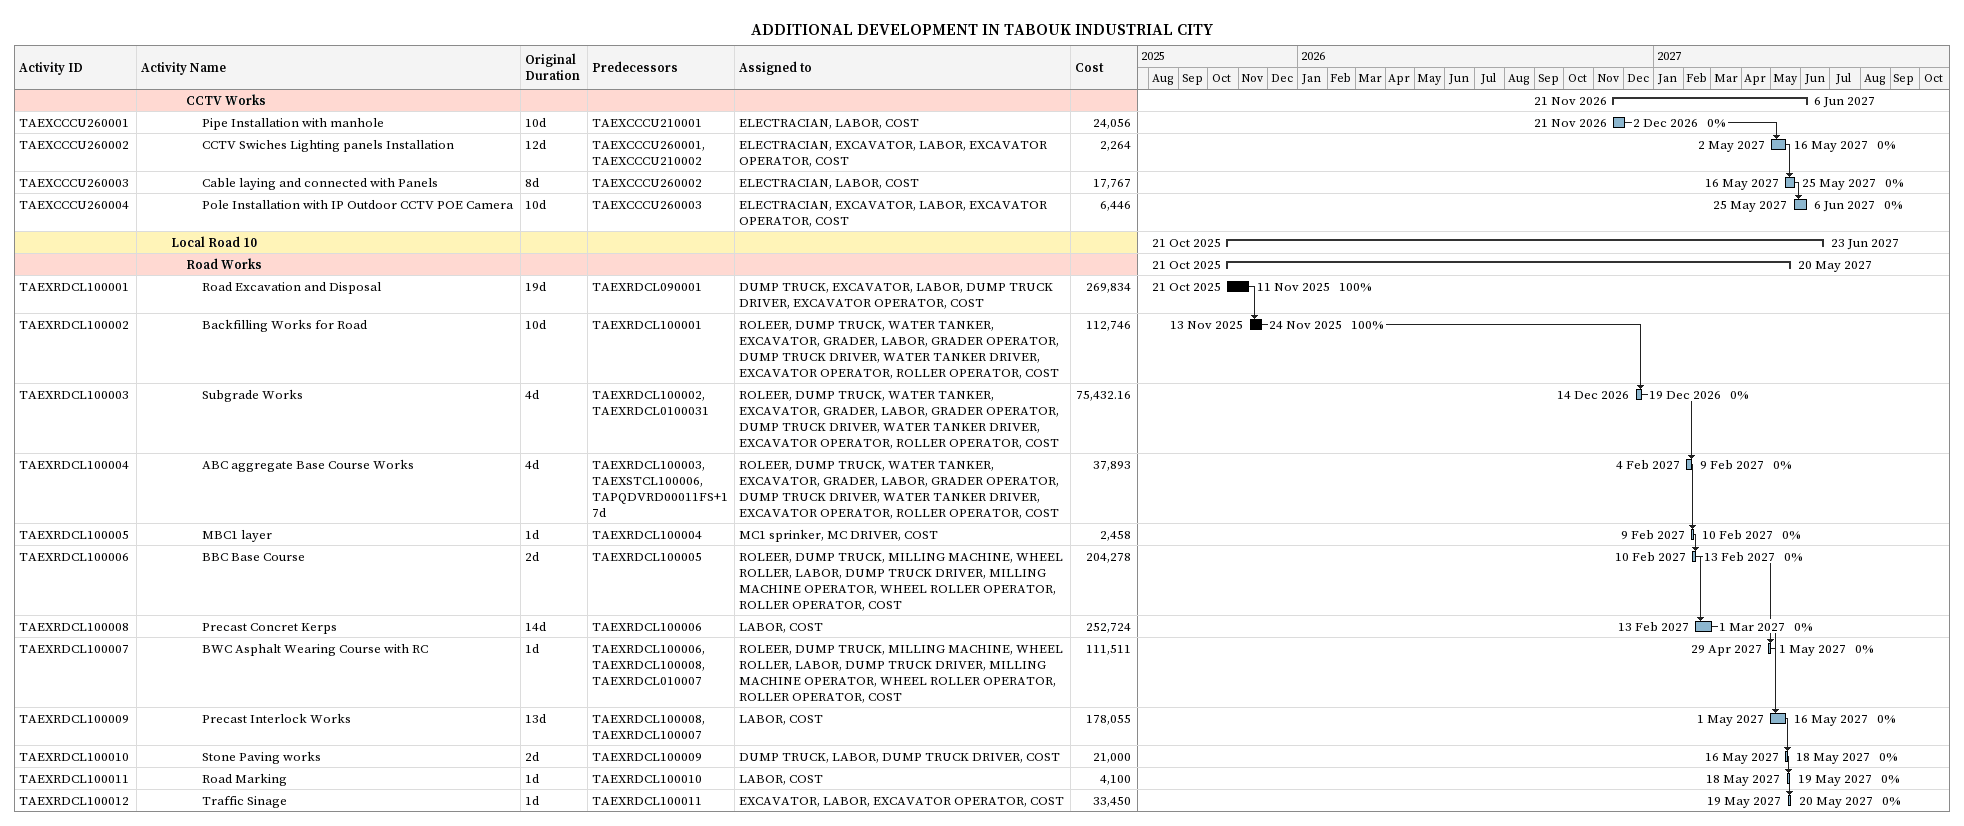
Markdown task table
ADDITIONAL DEVELOPMENT IN TABOUK INDUSTRIAL CITY

| ID | Level | Task | Original duration | Start | Finish | Predecessors | Resources | % complete | Cost |
|---|---|---|---|---|---|---|---|---|---|
|  | 4 | **CCTV Works** |  | 2026-11-21 | 2027-06-06 |  |  |  |  |
| TAEXCCCU260001 | 5 | Pipe Installation with manhole | 10d | 2026-11-21 | 2026-12-02 | TAEXCCCU210001 | ELECTRACIAN, LABOR, COST | 0 | 24056 |
| TAEXCCCU260002 | 5 | CCTV Swiches Lighting panels Installation | 12d | 2027-05-02 | 2027-05-16 | TAEXCCCU260001, TAEXCCCU210002 | ELECTRACIAN, EXCAVATOR, LABOR, EXCAVATOR OPERATOR, COST | 0 | 2264 |
| TAEXCCCU260003 | 5 | Cable laying and connected with Panels | 8d | 2027-05-16 | 2027-05-25 | TAEXCCCU260002 | ELECTRACIAN, LABOR, COST | 0 | 17767 |
| TAEXCCCU260004 | 5 | Pole Installation with IP Outdoor CCTV POE Camera | 10d | 2027-05-25 | 2027-06-06 | TAEXCCCU260003 | ELECTRACIAN, EXCAVATOR, LABOR, EXCAVATOR OPERATOR, COST | 0 | 6446 |
|  | 3 | **Local Road 10** |  | 2025-10-21 | 2027-06-23 |  |  |  |  |
|  | 4 | **Road Works** |  | 2025-10-21 | 2027-05-20 |  |  |  |  |
| TAEXRDCL100001 | 5 | Road Excavation and Disposal | 19d | 2025-10-21 | 2025-11-11 | TAEXRDCL090001 | DUMP TRUCK, EXCAVATOR, LABOR, DUMP TRUCK DRIVER, EXCAVATOR OPERATOR, COST | 100 | 269834 |
| TAEXRDCL100002 | 5 | Backfilling Works for Road | 10d | 2025-11-13 | 2025-11-24 | TAEXRDCL100001 | ROLEER, DUMP TRUCK, WATER TANKER, EXCAVATOR, GRADER, LABOR, GRADER OPERATOR, DUMP TRUCK DRIVER, WATER TANKER DRIVER, EXCAVATOR OPERATOR, ROLLER OPERATOR, COST | 100 | 112746 |
| TAEXRDCL100003 | 5 | Subgrade Works | 4d | 2026-12-14 | 2026-12-19 | TAEXRDCL100002, TAEXRDCL0100031 | ROLEER, DUMP TRUCK, WATER TANKER, EXCAVATOR, GRADER, LABOR, GRADER OPERATOR, DUMP TRUCK DRIVER, WATER TANKER DRIVER, EXCAVATOR OPERATOR, ROLLER OPERATOR, COST | 0 | 75432.16 |
| TAEXRDCL100004 | 5 | ABC aggregate Base Course Works | 4d | 2027-02-04 | 2027-02-09 | TAEXRDCL100003, TAEXSTCL100006, TAPQDVRD00011FS+17d | ROLEER, DUMP TRUCK, WATER TANKER, EXCAVATOR, GRADER, LABOR, GRADER OPERATOR, DUMP TRUCK DRIVER, WATER TANKER DRIVER, EXCAVATOR OPERATOR, ROLLER OPERATOR, COST | 0 | 37893 |
| TAEXRDCL100005 | 5 | MBC1 layer | 1d | 2027-02-09 | 2027-02-10 | TAEXRDCL100004 | MC1 sprinker, MC DRIVER, COST | 0 | 2458 |
| TAEXRDCL100006 | 5 | BBC Base Course | 2d | 2027-02-10 | 2027-02-13 | TAEXRDCL100005 | ROLEER, DUMP TRUCK, MILLING MACHINE, WHEEL ROLLER, LABOR, DUMP TRUCK DRIVER, MILLING MACHINE OPERATOR, WHEEL ROLLER OPERATOR, ROLLER OPERATOR, COST | 0 | 204278 |
| TAEXRDCL100008 | 5 | Precast Concret Kerps | 14d | 2027-02-13 | 2027-03-01 | TAEXRDCL100006 | LABOR, COST | 0 | 252724 |
| TAEXRDCL100007 | 5 | BWC Asphalt Wearing Course with RC | 1d | 2027-04-29 | 2027-05-01 | TAEXRDCL100006, TAEXRDCL100008, TAEXRDCL010007 | ROLEER, DUMP TRUCK, MILLING MACHINE, WHEEL ROLLER, LABOR, DUMP TRUCK DRIVER, MILLING MACHINE OPERATOR, WHEEL ROLLER OPERATOR, ROLLER OPERATOR, COST | 0 | 111511 |
| TAEXRDCL100009 | 5 | Precast Interlock Works | 13d | 2027-05-01 | 2027-05-16 | TAEXRDCL100008, TAEXRDCL100007 | LABOR, COST | 0 | 178055 |
| TAEXRDCL100010 | 5 | Stone Paving works | 2d | 2027-05-16 | 2027-05-18 | TAEXRDCL100009 | DUMP TRUCK, LABOR, DUMP TRUCK DRIVER, COST | 0 | 21000 |
| TAEXRDCL100011 | 5 | Road Marking | 1d | 2027-05-18 | 2027-05-19 | TAEXRDCL100010 | LABOR, COST | 0 | 4100 |
| TAEXRDCL100012 | 5 | Traffic Sinage | 1d | 2027-05-19 | 2027-05-20 | TAEXRDCL100011 | EXCAVATOR, LABOR, EXCAVATOR OPERATOR, COST | 0 | 33450 |
